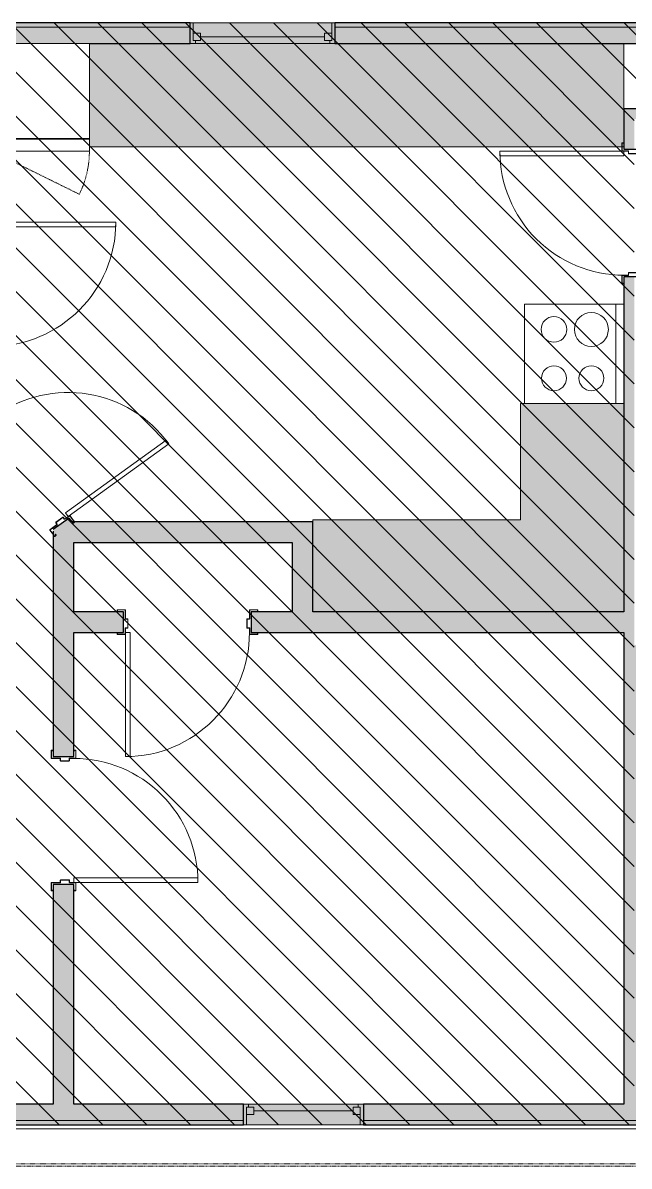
# Model space of a CAD drawing. Header units: inches. Extents: x -356 to 6227, y -17 to 1548.
# Drawn here: x 2285.4 to 2432, y 1005.2 to 1281.6 of the extents above; entities that cross this region are included whole.
import ezdxf

# ---------------------------------------------------------------- set-up
doc = ezdxf.new("R2010")
doc.units = ezdxf.units.IN
doc.header["$MEASUREMENT"] = 0
for name, pattern in [('Aligning Line 1_8_', [0.25, 0.125, -0.125]), ('Dash', [0.25, 0.125, -0.125]), ('Double Dash 3_8_', [1, 0.375, -0.125, 0.125, -0.125, 0.125, -0.125])]:
    doc.linetypes.add(name, pattern=pattern)
for name, color, linetype, lineweight in [('A-DETL-GENF-1', 8, 'Continuous', 9), ('A-DETL-THIN', 151, 'Continuous', 9), ('A-DOOR', 31, 'Continuous', 9), ('A-DOOR-FRAM', 31, 'Continuous', 13), ('A-GENM', 5, 'Continuous', 9), ('A-GLAZ', 151, 'Continuous', 9), ('A-GLAZ-1', 151, 'Continuous', 13), ('A-GLAZ-2', 151, 'Continuous', 15), ('A-WALL', 113, 'Continuous', 9), ('C-PROP-LINE', 91, 'Double Dash 3_8_', 13), ('G-ANNO-SYMB', 111, 'Aligning Line 1_8_', 9), ('I-WALL', 2, 'Continuous', 9), ('I-WALL-1', 2, 'Continuous', 25), ('Q-CASE', 31, 'Continuous', 9), ('Q-SPCQ', 91, 'Continuous', 9), ('Q-SPCQ-1', 91, 'Dash', 9)]:
    doc.layers.add(name, color=color, linetype=linetype, lineweight=lineweight)

# ---------------------------------------------------------------- blocks, each defined once
blk = doc.blocks.new('M_Double Hung with Trim - 29_ x 60_ _ 23_-822686-AREA DIAGRAM - 2ND FLOOR - EXISTING')
at = {"layer": 'A-GLAZ-1'}
for p, q in [((-13.25, 2.5), (-14.5, 2.5)), ((-13.75, 1.75), (-12, 1.75)), ((-13.75, 0), (-13.75, 1.75)), ((-13.75, 1.75), (-13.25, 1.75)), ((-13.75, 1.75), (-13.75, -2.5)), ((-13.25, 2.5), (-13.25, 1.75)), ((-12, 0), (-12, 1.75)), ((12, 0), (12, 1.75)), ((13.75, 1.75), (12, 1.75)), ((13.25, 2.5), (14.5, 2.5)), ((13.25, 1.75), (13.25, 2.5)), ((13.25, 1.75), (13.75, 1.75)), ((13.75, 0), (13.75, 1.75)), ((13.75, 1.75), (13.75, -2.5)), ((-14.5, -2.5), (-13.75, -2.5)), ((-13.75, 0), (-12, 0)), ((13.75, 0), (12, 0)), ((14.5, -2.5), (13.75, -2.5))]:
    blk.add_line(p, q, dxfattribs=at)
at = {"layer": 'A-GLAZ-2'}
blk.add_line((-12, 0.87), (12, 0.87), dxfattribs=at)
blk = doc.blocks.new('Generic Models 1 - Generic Models 1-637010-AREA DIAGRAM - 2ND FLOOR - EXISTING')
at = {"layer": 'Q-CASE'}
blk.add_hatch(color=256, dxfattribs=at).paths.add_polyline_path([(1251.61, -448.39), (1251.61, -552.77), (1251.61, -552.83), (1251.61, -553.27), (1276.61, -553.27), (1276.61, -424.01), (1251.61, -424.01)], flags=0)
for p, q in [((1251.61, -424.01), (1251.61, -552.77)), ((1251.61, -552.83), (1251.61, -553.27)), ((1260.86, -553.27), (1276.61, -553.27))]:
    blk.add_line(p, q, dxfattribs=at)
blk = doc.blocks.new('Hollow Metal Frame - 2_-6_W x 6_-8_H-760309-AREA DIAGRAM - 2ND FLOOR - EXISTING')
at = {"layer": 'A-DOOR'}
for p, q in [((-15, -2.5), (-13.88, -2.5)), ((-15, -32.5), (-15, -2.5)), ((-13.88, -2.5), (-13.88, -32.5)), ((-13.88, -32.5), (-15, -32.5))]:
    blk.add_line(p, q, dxfattribs=at)
blk.add_arc((-15, -2.5), 30, 270, 360, dxfattribs=at)
at = {"layer": 'A-DOOR-FRAM'}
for p, q in [((-17, 2.9), (-17, 2.6)), ((-16.94, 2.6), (-16.94, 2.9)), ((-15.1, 3), (-16.9, 3)), ((-16.9, 2.94), (-15.1, 2.94)), ((-15.06, 2.9), (-15.06, 0.85)), ((-15, 0.85), (-15, 2.9)), ((15, 2.9), (15, 0.85)), ((15.06, 0.85), (15.06, 2.9)), ((16.9, 3), (15.1, 3)), ((15.1, 2.94), (16.9, 2.94)), ((16.94, 2.9), (16.94, 2.6)), ((17, 2.6), (17, 2.9)), ((-16.69, 2.56), (-16.9, 2.56)), ((-16.9, 2.5), (-16.69, 2.5)), ((-16.69, 2.5), (-16.69, 2.56)), ((-14.48, 0.81), (-14.96, 0.81)), ((-14.96, 0.75), (-14.48, 0.75)), ((-14.44, 0.71), (-14.44, -1.33)), ((-14.38, -1.33), (-14.38, 0.71)), ((14.37, 0.71), (14.37, -1.33)), ((14.44, -1.33), (14.44, 0.71)), ((14.96, 0.81), (14.48, 0.81)), ((14.48, 0.75), (14.96, 0.75)), ((16.69, 2.56), (16.69, 2.5)), ((16.9, 2.56), (16.69, 2.56)), ((16.69, 2.5), (16.9, 2.5)), ((-17, -2.6), (-17, -2.9)), ((-16.94, -2.9), (-16.94, -2.6)), ((-16.69, -2.5), (-16.9, -2.5)), ((-16.9, -2.56), (-16.69, -2.56)), ((-16.69, -2.56), (-16.69, -2.5)), ((-15.06, -1.47), (-15.06, -2.9)), ((-15, -2.9), (-15, -1.47)), ((-14.48, -1.37), (-14.96, -1.37)), ((-14.96, -1.43), (-14.48, -1.43)), ((14.96, -1.37), (14.48, -1.37)), ((14.48, -1.43), (14.96, -1.43)), ((15, -1.47), (15, -2.9)), ((15.06, -2.9), (15.06, -1.47)), ((16.9, -2.5), (16.69, -2.5)), ((16.69, -2.5), (16.69, -2.56)), ((16.69, -2.56), (16.9, -2.56)), ((16.94, -2.6), (16.94, -2.9)), ((17, -2.9), (17, -2.6)), ((-15.1, -2.94), (-16.9, -2.94)), ((-16.9, -3), (-15.1, -3)), ((16.9, -2.94), (15.1, -2.94)), ((15.1, -3), (16.9, -3))]:
    blk.add_line(p, q, dxfattribs=at)
for centre, radius, start, end in [((-16.9, 2.9), 0.101, 90, 180), ((-16.9, 2.9), 0.04, 90, 180), ((-15.1, 2.9), 0.101, 0, 90), ((-15.1, 2.9), 0.04, 360, 90), ((15.1, 2.9), 0.101, 90, 180), ((15.1, 2.9), 0.04, 90, 180), ((16.9, 2.9), 0.101, 360, 90), ((16.9, 2.9), 0.04, 0, 90), ((-16.9, 2.6), 0.101, 180, 270), ((-16.9, 2.6), 0.04, 180, 270), ((-14.96, 0.85), 0.101, 180, 270), ((-14.96, 0.85), 0.04, 180, 270), ((-14.48, 0.71), 0.101, 0, 90), ((-14.48, 0.71), 0.04, 0, 90), ((14.48, 0.71), 0.101, 90, 180), ((14.48, 0.71), 0.04, 90, 180), ((14.96, 0.85), 0.04, 270, 360), ((14.96, 0.85), 0.101, 270, 360), ((16.9, 2.6), 0.101, 270, 360), ((16.9, 2.6), 0.04, 270, 360), ((-16.9, -2.6), 0.101, 90, 180), ((-16.9, -2.6), 0.04, 90, 180), ((-14.96, -1.47), 0.101, 90, 180), ((-14.96, -1.47), 0.04, 90, 180), ((-14.48, -1.33), 0.04, 270, 360), ((-14.48, -1.33), 0.101, 270, 360), ((14.48, -1.33), 0.101, 180, 270), ((14.48, -1.33), 0.04, 180, 270), ((14.96, -1.47), 0.101, 0, 90), ((14.96, -1.47), 0.04, 0, 90), ((16.9, -2.6), 0.101, 0, 90), ((16.9, -2.6), 0.04, 0, 90), ((-16.9, -2.9), 0.101, 180, 270), ((-16.9, -2.9), 0.04, 180, 270), ((-15.1, -2.9), 0.04, 270, 360), ((-15.1, -2.9), 0.101, 270, 360), ((15.1, -2.9), 0.101, 180, 270), ((15.1, -2.9), 0.04, 180, 270), ((16.9, -2.9), 0.101, 270, 0), ((16.9, -2.9), 0.04, 270, 360)]:
    blk.add_arc(centre, radius, start, end, dxfattribs=at)
blk = doc.blocks.new('Hollow Metal Frame - 2_-6_W x 6_-8_H-760312-AREA DIAGRAM - 2ND FLOOR - EXISTING')
at = {"layer": 'A-DOOR'}
for p, q in [((-13.88, 32.5), (-15, 32.5)), ((-15, 32.5), (-15, 2.5)), ((-13.88, 2.5), (-13.88, 32.5)), ((-15, 2.5), (-13.88, 2.5))]:
    blk.add_line(p, q, dxfattribs=at)
blk.add_arc((-15, 2.5), 30, 0, 90, dxfattribs=at)
at = {"layer": 'A-DOOR-FRAM'}
for p, q in [((-17, 2.6), (-17, 2.9)), ((-16.94, 2.9), (-16.94, 2.6)), ((-16.9, 3), (-15.1, 3)), ((-15.1, 2.94), (-16.9, 2.94)), ((-15.06, 1.47), (-15.06, 2.9)), ((-15, 2.9), (-15, 1.47)), ((15, 1.47), (15, 2.9)), ((15.06, 2.9), (15.06, 1.47)), ((15.1, 3), (16.9, 3)), ((16.9, 2.94), (15.1, 2.94)), ((16.94, 2.6), (16.94, 2.9)), ((17, 2.9), (17, 2.6)), ((-16.9, 2.56), (-16.69, 2.56)), ((-16.69, 2.5), (-16.9, 2.5)), ((-16.69, 2.56), (-16.69, 2.5)), ((-14.96, 1.43), (-14.48, 1.43)), ((-14.48, 1.37), (-14.96, 1.37)), ((-14.44, -0.71), (-14.44, 1.33)), ((-14.38, 1.33), (-14.38, -0.71)), ((14.37, -0.71), (14.37, 1.33)), ((14.44, 1.33), (14.44, -0.71)), ((14.48, 1.43), (14.96, 1.43)), ((14.96, 1.37), (14.48, 1.37)), ((16.69, 2.56), (16.9, 2.56)), ((16.69, 2.5), (16.69, 2.56)), ((16.9, 2.5), (16.69, 2.5)), ((-17, -2.9), (-17, -2.6)), ((-16.94, -2.6), (-16.94, -2.9)), ((-16.9, -2.5), (-16.69, -2.5)), ((-16.69, -2.56), (-16.9, -2.56)), ((-16.69, -2.5), (-16.69, -2.56)), ((-15.06, -2.9), (-15.06, -0.85)), ((-15, -0.85), (-15, -2.9)), ((-14.96, -0.75), (-14.48, -0.75)), ((-14.48, -0.81), (-14.96, -0.81)), ((14.48, -0.75), (14.96, -0.75)), ((14.96, -0.81), (14.48, -0.81)), ((15, -2.9), (15, -0.85)), ((15.06, -0.85), (15.06, -2.9)), ((16.69, -2.5), (16.9, -2.5)), ((16.69, -2.56), (16.69, -2.5)), ((16.9, -2.56), (16.69, -2.56)), ((16.94, -2.9), (16.94, -2.6)), ((17, -2.6), (17, -2.9)), ((-16.9, -2.94), (-15.1, -2.94)), ((-15.1, -3), (-16.9, -3)), ((15.1, -2.94), (16.9, -2.94)), ((16.9, -3), (15.1, -3))]:
    blk.add_line(p, q, dxfattribs=at)
for centre, radius, start, end in [((-16.9, 2.9), 0.101, 90, 180), ((-16.9, 2.9), 0.04, 90, 180), ((-15.1, 2.9), 0.101, 0, 90), ((-15.1, 2.9), 0.04, 0, 90), ((15.1, 2.9), 0.101, 90, 180), ((15.1, 2.9), 0.04, 90, 180), ((16.9, 2.9), 0.101, 360, 90), ((16.9, 2.9), 0.04, 0, 90), ((-16.9, 2.6), 0.101, 180, 270), ((-16.9, 2.6), 0.04, 180, 270), ((-14.96, 1.47), 0.101, 180, 270), ((-14.96, 1.47), 0.04, 180, 270), ((-14.48, 1.33), 0.101, 0, 90), ((-14.48, 1.33), 0.04, 0, 90), ((14.48, 1.33), 0.101, 90, 180), ((14.48, 1.33), 0.04, 90, 180), ((14.96, 1.47), 0.101, 270, 360), ((14.96, 1.47), 0.04, 270, 360), ((16.9, 2.6), 0.04, 270, 360), ((16.9, 2.6), 0.101, 270, 360), ((-16.9, -2.6), 0.101, 90, 180), ((-16.9, -2.6), 0.04, 90, 180), ((-14.96, -0.85), 0.101, 90, 180), ((-14.96, -0.85), 0.04, 90, 180), ((-14.48, -0.71), 0.101, 270, 360), ((-14.48, -0.71), 0.04, 270, 360), ((14.48, -0.71), 0.101, 180, 270), ((14.48, -0.71), 0.04, 180, 270), ((14.96, -0.85), 0.101, 0, 90), ((14.96, -0.85), 0.04, 0, 90), ((16.9, -2.6), 0.101, 0, 90), ((16.9, -2.6), 0.04, 0, 90), ((-16.9, -2.9), 0.101, 180, 270), ((-16.9, -2.9), 0.04, 180, 270), ((-15.1, -2.9), 0.101, 270, 360), ((-15.1, -2.9), 0.04, 270, 0), ((15.1, -2.9), 0.101, 180, 270), ((15.1, -2.9), 0.04, 180, 270), ((16.9, -2.9), 0.04, 270, 360), ((16.9, -2.9), 0.101, 270, 0)]:
    blk.add_arc(centre, radius, start, end, dxfattribs=at)
blk = doc.blocks.new('Hollow Metal Frame - 2_-6_W x 6_-8_H-V8-AREA DIAGRAM - 2ND FLOOR - EXISTING')
at = {"layer": 'A-DOOR'}
for p, q in [((-15, -2.5), (-13.88, -2.5)), ((-15, -32.5), (-15, -2.5)), ((-13.88, -2.5), (-13.88, -32.5)), ((-13.88, -32.5), (-15, -32.5))]:
    blk.add_line(p, q, dxfattribs=at)
blk.add_arc((-15, -2.5), 30, 270, 360, dxfattribs=at)
at = {"layer": 'A-DOOR-FRAM'}
for p, q in [((-17, 2.9), (-17, 2.6)), ((-16.94, 2.6), (-16.94, 2.9)), ((-15.1, 3), (-16.9, 3)), ((-16.9, 2.94), (-15.1, 2.94)), ((-15.06, 2.9), (-15.06, 0.85)), ((-15, 0.85), (-15, 2.9)), ((15, 2.9), (15, 0.85)), ((15.06, 0.85), (15.06, 2.9)), ((16.9, 3), (15.1, 3)), ((15.1, 2.94), (16.9, 2.94)), ((16.94, 2.9), (16.94, 2.6)), ((17, 2.6), (17, 2.9)), ((-16.69, 2.56), (-16.9, 2.56)), ((-16.9, 2.5), (-16.69, 2.5)), ((-16.69, 2.5), (-16.69, 2.56)), ((-14.48, 0.81), (-14.96, 0.81)), ((-14.96, 0.75), (-14.48, 0.75)), ((-14.44, 0.71), (-14.44, 0)), ((-14.44, 0), (-14.44, -1.33)), ((-14.38, 0), (-14.38, 0.71)), ((-14.38, -1.33), (-14.38, 0)), ((14.37, 0.71), (14.37, 0)), ((14.37, 0), (14.37, -1.33)), ((14.44, 0), (14.44, 0.71)), ((14.44, -1.33), (14.44, 0)), ((14.96, 0.81), (14.48, 0.81)), ((14.48, 0.75), (14.96, 0.75)), ((16.69, 2.56), (16.69, 2.5)), ((16.9, 2.56), (16.69, 2.56)), ((16.69, 2.5), (16.9, 2.5)), ((-17, -2.6), (-17, -2.9)), ((-16.94, -2.9), (-16.94, -2.6)), ((-16.69, -2.5), (-16.9, -2.5)), ((-16.9, -2.56), (-16.69, -2.56)), ((-16.69, -2.56), (-16.69, -2.5)), ((-15.06, -1.47), (-15.06, -2.9)), ((-15, -2.9), (-15, -1.47)), ((-14.48, -1.37), (-14.96, -1.37)), ((-14.96, -1.43), (-14.48, -1.43)), ((14.96, -1.37), (14.48, -1.37)), ((14.48, -1.43), (14.96, -1.43)), ((15, -1.47), (15, -2.9)), ((15.06, -2.9), (15.06, -1.47)), ((16.9, -2.5), (16.69, -2.5)), ((16.69, -2.5), (16.69, -2.56)), ((16.69, -2.56), (16.9, -2.56)), ((16.94, -2.6), (16.94, -2.9)), ((17, -2.9), (17, -2.6)), ((-15.1, -2.94), (-16.9, -2.94)), ((-16.9, -3), (-15.1, -3)), ((16.9, -2.94), (15.1, -2.94)), ((15.1, -3), (16.9, -3))]:
    blk.add_line(p, q, dxfattribs=at)
for centre, radius, start, end in [((-16.9, 2.9), 0.101, 90, 180), ((-16.9, 2.9), 0.04, 90, 180), ((-15.1, 2.9), 0.101, 0, 90), ((-15.1, 2.9), 0.04, 360, 90), ((15.1, 2.9), 0.101, 90, 180), ((15.1, 2.9), 0.04, 90, 180), ((16.9, 2.9), 0.101, 360, 90), ((16.9, 2.9), 0.04, 0, 90), ((-16.9, 2.6), 0.101, 180, 270), ((-16.9, 2.6), 0.04, 180, 270), ((-14.96, 0.85), 0.101, 180, 270), ((-14.96, 0.85), 0.04, 180, 270), ((-14.48, 0.71), 0.101, 0, 90), ((-14.48, 0.71), 0.04, 0, 90), ((14.48, 0.71), 0.101, 90, 180), ((14.48, 0.71), 0.04, 90, 180), ((14.96, 0.85), 0.04, 270, 360), ((14.96, 0.85), 0.101, 270, 360), ((16.9, 2.6), 0.101, 270, 360), ((16.9, 2.6), 0.04, 270, 360), ((-16.9, -2.6), 0.101, 90, 180), ((-16.9, -2.6), 0.04, 90, 180), ((-14.96, -1.47), 0.101, 90, 180), ((-14.96, -1.47), 0.04, 90, 180), ((-14.48, -1.33), 0.04, 270, 360), ((-14.48, -1.33), 0.101, 270, 360), ((14.48, -1.33), 0.101, 180, 270), ((14.48, -1.33), 0.04, 180, 270), ((14.96, -1.47), 0.101, 0, 90), ((14.96, -1.47), 0.04, 0, 90), ((16.9, -2.6), 0.101, 0, 90), ((16.9, -2.6), 0.04, 0, 90), ((-16.9, -2.9), 0.101, 180, 270), ((-16.9, -2.9), 0.04, 180, 270), ((-15.1, -2.9), 0.04, 270, 360), ((-15.1, -2.9), 0.101, 270, 360), ((15.1, -2.9), 0.101, 180, 270), ((15.1, -2.9), 0.04, 180, 270), ((16.9, -2.9), 0.101, 270, 0), ((16.9, -2.9), 0.04, 270, 360)]:
    blk.add_arc(centre, radius, start, end, dxfattribs=at)
blk = doc.blocks.new('M_Double Hung with Trim - 2_  11_ x 3_  5_-822689-AREA DIAGRAM - 2ND FLOOR - EXISTING')
at = {"layer": 'A-GLAZ-1'}
for p, q in [((-16.25, 2.5), (-17.5, 2.5)), ((-16.75, 1.75), (-15, 1.75)), ((-16.75, 0), (-16.75, 1.75)), ((-16.75, 1.75), (-16.25, 1.75)), ((-16.75, 1.75), (-16.75, -2.5)), ((-16.25, 2.5), (-16.25, 1.75)), ((-15, 0), (-15, 1.75)), ((15, 0), (15, 1.75)), ((16.75, 1.75), (15, 1.75)), ((16.25, 2.5), (17.5, 2.5)), ((16.25, 1.75), (16.25, 2.5)), ((16.25, 1.75), (16.75, 1.75)), ((16.75, 0), (16.75, 1.75)), ((16.75, 1.75), (16.75, -2.5)), ((-17.5, -2.5), (-16.75, -2.5)), ((-16.75, 0), (-15, 0)), ((16.75, 0), (15, 0)), ((17.5, -2.5), (16.75, -2.5))]:
    blk.add_line(p, q, dxfattribs=at)
at = {"layer": 'A-GLAZ-2'}
blk.add_line((-15, 0.87), (15, 0.87), dxfattribs=at)
blk = doc.blocks.new('M_Range - 610 x 610mm-690569-AREA DIAGRAM - 2ND FLOOR - EXISTING')
at = {"layer": 'Q-SPCQ'}
for p, q in [((0, 24.02), (0, 0)), ((0, 22.02), (24.02, 22.02)), ((0, 0), (24.02, 0))]:
    blk.add_line(p, q, dxfattribs=at)
for centre, radius, start, end in [((6.1, 16.14), 4.1, 0, 180), ((17.91, 16.14), 3, 0, 180), ((6.1, 16.14), 4.1, 180, 0), ((17.91, 16.14), 3, 180, 0), ((6.1, 7.09), 3.1, 0, 180), ((17.91, 7.09), 3, 0, 180), ((6.1, 7.09), 3.1, 180, 0), ((17.91, 7.09), 3, 180, 0)]:
    blk.add_arc(centre, radius, start, end, dxfattribs=at)
blk = doc.blocks.new('M_Refrigerator - 600 x 660mm-691453-AREA DIAGRAM - 2ND FLOOR - EXISTING')
at = {"layer": 'Q-SPCQ'}
for p, q in [((-13.93, -11.32), (-13.93, 11.66)), ((-13.93, 11.66), (9.69, 11.66)), ((9.69, 11.66), (9.69, -11.32)), ((9.69, -11.32), (-13.93, -11.32)), ((-13.93, -11.32), (-13.93, -14.32)), ((9.69, -11.32), (-13.93, -11.32)), ((9.69, -11.45), (-13.93, -11.45)), ((-13.93, -11.45), (-13.93, -14.32)), ((9.69, -14.32), (9.69, -11.32)), ((9.69, -14.32), (9.69, -11.45)), ((-13.93, -14.32), (9.69, -14.32)), ((-13.93, -14.32), (9.69, -14.32))]:
    blk.add_line(p, q, dxfattribs=at)
at = {"layer": 'Q-SPCQ-1'}
blk.add_line((7.26, -24.77), (-13.93, -14.32), dxfattribs=at)
blk.add_arc((-13.93, -14.32), 23.62, 333.7504, 0, dxfattribs=at)
blk = doc.blocks.new('Generic Models 3 - Generic Models 3-708446-AREA DIAGRAM - 2ND FLOOR - EXISTING')
at = {"layer": 'A-GENM'}
for p, q in [((1014.24, -203.77), (1014.24, -552.52)), ((1014.24, -552.52), (1014.24, -558.52))]:
    blk.add_line(p, q, dxfattribs=at)
blk = doc.blocks.new('Generic Models 2 - Generic Models 1-784655-AREA DIAGRAM - 2ND FLOOR - EXISTING')
at = {"layer": 'Q-CASE'}
blk.add_hatch(color=256, dxfattribs=at).paths.add_polyline_path([(1139.24, -478.02), (1139.24, -553.27), (1189.6, -553.27), (1189.6, -528.27), (1161.49, -528.27), (1161.49, -478.02), (1155.99, -478.02)], flags=0)
for p, q in [((1161.49, -478.02), (1160.99, -478.02)), ((1161.49, -528.27), (1161.49, -478.02)), ((1189.6, -528.27), (1161.49, -528.27)), ((1189.6, -553.27), (1189.6, -528.27))]:
    blk.add_line(p, q, dxfattribs=at)
blk = doc.blocks.new('Family - ___-731760-AREA DIAGRAM - 2ND FLOOR - EXISTING')
at = {"layer": 'C-PROP-LINE'}
blk.add_line((1005.24, -995.43), (1005.24, -66.29), dxfattribs=at)

msp = doc.modelspace()

# ---------------------------------------------------------------- hatches: boundary and pattern name
at = {"layer": 'A-DETL-GENF-1'}
h = msp.add_hatch(dxfattribs=at)
h.set_pattern_fill('FP_5', color=256, style=0, pattern_type=2)
h.set_pattern_definition([(135, (1877.5226, 0), (-5.3033, -5.3033), [])])
h.paths.add_polyline_path([(1951.29, 1015.24), (2433.29, 1015.24), (2433.29, 1258.36), (2455.79, 1258.36), (2455.79, 1281.61), (1951.29, 1281.61), (1951.29, 1076.08)], flags=0)
at = {"layer": 'I-WALL'}
h = msp.add_hatch(color=256, dxfattribs=at)
h.paths.add_polyline_path([(1955.29, 1280.61), (2187.91, 1280.61), (2187.91, 1281.61), (1955.29, 1281.61), (1955.29, 1281.42)], flags=0)
h.paths.add_polyline_path([(2216.66, 1280.61), (2325.91, 1280.61), (2325.91, 1281.61), (2216.66, 1281.61)], flags=0)
h.paths.add_polyline_path([(2389.39, 1280.61), (2455.79, 1280.61), (2455.79, 1281.61), (2360.91, 1281.61), (2360.91, 1280.61)], flags=0)
h.paths.add_polyline_path([(2540.51, 1280.61), (2562.29, 1280.61), (2562.29, 1281.61), (2531.79, 1281.61), (2531.79, 1280.61), (2532.04, 1280.61)], flags=0)
h.paths.add_polyline_path([(2586.29, 1280.61), (2653.16, 1280.61), (2653.16, 1281.61), (2586.29, 1281.61)], flags=0)
h.paths.add_polyline_path([(2763.25, 1280.61), (2763.29, 1280.63), (2763.29, 1281.61), (2710.16, 1281.61), (2710.16, 1280.61), (2762.2, 1280.61)], flags=0)
h = msp.add_hatch(color=256, dxfattribs=at)
h.paths.add_polyline_path([(2026.72, 1276.61), (2187.91, 1276.61), (2187.91, 1280.61), (1956.29, 1280.61), (1956.29, 1276.61), (1960.29, 1276.61)], flags=0)
h.paths.add_polyline_path([(2219.16, 1276.61), (2325.91, 1276.61), (2325.91, 1280.61), (2216.66, 1280.61), (2216.66, 1276.61)], flags=0)
h.paths.add_polyline_path([(2360.91, 1276.61), (2455.79, 1276.61), (2455.79, 1280.61), (2360.91, 1280.61)], flags=0)
h.paths.add_polyline_path([(2540.51, 1276.61), (2562.29, 1276.61), (2562.29, 1280.61), (2531.79, 1280.61), (2531.79, 1276.61), (2534.29, 1276.61)], flags=0)
h.paths.add_polyline_path([(2586.29, 1276.61), (2653.16, 1276.61), (2653.16, 1280.61), (2586.29, 1280.61)], flags=0)
h.paths.add_polyline_path([(2710.16, 1276.61), (2759.29, 1276.61), (2759.29, 1280.61), (2710.16, 1280.61)], flags=0)
for points in [[(2360.91, 1276.61), (2360.91, 1281.61), (2325.91, 1281.61), (2325.91, 1276.61)], [(2328.95, 1155.99), (2350.54, 1155.99), (2350.54, 1160.99), (2297.33, 1160.98), (2297.79, 1160.34), (2297.79, 1155.99)], [(2355.54, 1139.24), (2355.54, 1160.99), (2350.54, 1160.99), (2350.54, 1139.24)], [(2430.79, 1020.24), (2435.79, 1020.24), (2435.79, 1131.24), (2433.29, 1131.24), (2433.29, 1140.61), (2430.79, 1140.61), (2430.79, 1076.08)], [(2367.79, 1015.24), (2367.79, 1020.24), (2338.79, 1020.24), (2338.79, 1015.24), (2352.04, 1015.24)]]:
    msp.add_hatch(color=256, dxfattribs=at).paths.add_polyline_path(points, flags=0)
h = msp.add_hatch(color=256, dxfattribs=at)
h.paths.add_polyline_path([(2433.29, 1140.61), (2433.29, 1220.18), (2430.79, 1220.18), (2430.79, 1140.61)], flags=0)
h.paths.add_polyline_path([(2430.79, 1251.05), (2433.29, 1251.05), (2433.29, 1258.36), (2435.79, 1258.36), (2435.71, 1260.86), (2430.79, 1260.86), (2430.79, 1255.78)], flags=0)
h = msp.add_hatch(color=256, dxfattribs=at)
h.paths.add_polyline_path([(2292.79, 1020.24), (2297.79, 1020.24), (2297.79, 1073.36), (2292.79, 1073.36)], flags=0)
h.paths.add_polyline_path([(2297.79, 1104.24), (2297.79, 1160.34), (2296.66, 1161.91), (2292.79, 1159), (2292.79, 1157.98), (2292.79, 1157.87), (2292.79, 1104.24)], flags=0)
h = msp.add_hatch(color=256, dxfattribs=at)
h.paths.add_polyline_path([(2297.79, 1134.24), (2309.79, 1134.24), (2309.79, 1139.24), (2297.79, 1139.24)], flags=0)
h.paths.add_polyline_path([(2340.66, 1134.24), (2430.79, 1134.24), (2430.79, 1139.24), (2340.66, 1139.24)], flags=0)
h = msp.add_hatch(color=256, dxfattribs=at)
h.paths.add_polyline_path([(1956.29, 1016.24), (2036.79, 1016.24), (2036.79, 1020.24), (1956.29, 1020.24), (1956.29, 1017.76)], flags=0)
h.paths.add_polyline_path([(2187.29, 1016.24), (2187.29, 1020.24), (2065.79, 1020.24), (2065.79, 1016.24), (2147.61, 1016.24)], flags=0)
h.paths.add_polyline_path([(2240.79, 1016.24), (2240.79, 1020.24), (2216.29, 1020.24), (2216.29, 1016.24)], flags=0)
h.paths.add_polyline_path([(2338.79, 1016.24), (2338.79, 1020.24), (2269.79, 1020.24), (2269.79, 1016.24)], flags=0)
h.paths.add_polyline_path([(2367.79, 1016.24), (2472.79, 1016.24), (2472.79, 1020.24), (2367.79, 1020.24)], flags=0)
h.paths.add_polyline_path([(2529.79, 1016.24), (2611.54, 1016.24), (2611.54, 1020.24), (2529.79, 1020.24)], flags=0)
h.paths.add_polyline_path([(2629.54, 1016.24), (2630.54, 1016.24), (2630.54, 1020.24), (2629.54, 1020.24)], flags=0)
h.paths.add_polyline_path([(2705.04, 1016.24), (2705.04, 1020.24), (2704.04, 1020.24), (2704.04, 1016.24)], flags=0)
h.paths.add_polyline_path([(2762.89, 1016.24), (2763.29, 1016.24), (2763.29, 1020.24), (2723.04, 1020.24), (2723.04, 1016.24), (2752.06, 1016.24)], flags=0)
h = msp.add_hatch(color=256, dxfattribs=at)
h.paths.add_polyline_path([(1955.29, 1015.24), (2036.79, 1015.24), (2036.79, 1016.24), (1955.29, 1016.24)], flags=0)
h.paths.add_polyline_path([(2065.79, 1015.24), (2187.29, 1015.24), (2187.29, 1016.24), (2065.79, 1016.24)], flags=0)
h.paths.add_polyline_path([(2240.79, 1015.24), (2240.79, 1016.24), (2216.29, 1016.24), (2216.29, 1015.24)], flags=0)
h.paths.add_polyline_path([(2269.79, 1015.24), (2338.79, 1015.24), (2338.79, 1016.24), (2269.79, 1016.24)], flags=0)
h.paths.add_polyline_path([(2367.79, 1015.24), (2472.79, 1015.24), (2472.79, 1016.24), (2367.79, 1016.24)], flags=0)
h.paths.add_polyline_path([(2529.79, 1015.24), (2611.54, 1015.24), (2611.54, 1016.24), (2529.79, 1016.24)], flags=0)
h.paths.add_polyline_path([(2723.04, 1015.24), (2764.29, 1015.24), (2764.29, 1016.24), (2723.04, 1016.24)], flags=0)
h.paths.add_polyline_path([(2629.54, 1015.24), (2630.54, 1015.24), (2630.54, 1016.24), (2629.54, 1016.24)], flags=0)
h.paths.add_polyline_path([(2705.04, 1015.24), (2705.04, 1016.24), (2704.04, 1016.24), (2704.04, 1015.24)], flags=0)

# ---------------------------------------------------------------- linework, layer by layer
at = {"layer": 'A-DETL-THIN'}
for p, q in [((2455.79, 1281.61), (1951.29, 1281.61)), ((1951.29, 1015.24), (2433.29, 1015.24))]:
    msp.add_line(p, q, dxfattribs=at)
at = {"layer": 'A-WALL'}
for p, q in [((2325.91, 1280.61), (2216.66, 1280.61)), ((2471.54, 1280.61), (2360.91, 1280.61)), ((2269.79, 1016.24), (2338.79, 1016.24)), ((2367.79, 1016.24), (2472.79, 1016.24))]:
    msp.add_line(p, q, dxfattribs=at)
at = {"layer": 'G-ANNO-SYMB'}
msp.add_line((2868.75, 1005.8), (1926.33, 1005.8), dxfattribs=at)
at = {"layer": 'I-WALL'}
for p, q in [((2325.91, 1281.61), (2360.91, 1281.61)), ((2360.91, 1276.61), (2325.91, 1276.61)), ((2338.79, 1020.24), (2367.79, 1020.24)), ((2367.79, 1015.24), (2338.79, 1015.24))]:
    msp.add_line(p, q, dxfattribs=at)
at = {"layer": 'I-WALL-1'}
for p, q in [((2325.91, 1281.61), (2216.66, 1281.61)), ((2325.91, 1276.61), (2325.91, 1281.61)), ((2471.54, 1281.61), (2360.91, 1281.61)), ((2360.91, 1281.61), (2360.91, 1276.61)), ((2301.53, 1276.61), (2325.91, 1276.61)), ((2360.91, 1276.61), (2453.29, 1276.61)), ((2435.71, 1260.86), (2430.79, 1260.86)), ((2430.79, 1260.86), (2430.79, 1251.05)), ((2430.79, 1251.05), (2435.79, 1251.05)), ((2435.79, 1220.18), (2430.79, 1220.18)), ((2430.79, 1220.18), (2430.79, 1139.24)), ((2296.66, 1161.91), (2292.79, 1159.12)), ((2297.33, 1160.99), (2296.66, 1161.91)), ((2355.54, 1160.99), (2297.33, 1160.99)), ((2355.54, 1139.24), (2355.54, 1160.99)), ((2292.79, 1158.73), (2292.79, 1157.98)), ((2292.79, 1157.87), (2292.79, 1104.24)), ((2297.79, 1139.24), (2297.79, 1155.99)), ((2297.79, 1155.99), (2350.54, 1155.99)), ((2350.54, 1155.99), (2350.54, 1139.24)), ((2309.79, 1139.24), (2297.79, 1139.24)), ((2309.79, 1134.24), (2309.79, 1139.24)), ((2350.54, 1139.24), (2340.66, 1139.24)), ((2340.66, 1139.24), (2340.66, 1134.24)), ((2430.79, 1139.24), (2355.54, 1139.24)), ((2297.79, 1104.24), (2297.79, 1134.24)), ((2297.79, 1134.24), (2309.79, 1134.24)), ((2340.66, 1134.24), (2430.79, 1134.24)), ((2430.79, 1134.24), (2430.79, 1020.24)), ((2292.79, 1104.24), (2297.79, 1104.24)), ((2292.79, 1073.36), (2292.79, 1020.24)), ((2297.79, 1073.36), (2292.79, 1073.36)), ((2297.79, 1020.24), (2297.79, 1073.36)), ((2292.79, 1020.24), (2269.79, 1020.24)), ((2338.79, 1020.24), (2297.79, 1020.24)), ((2338.79, 1015.24), (2338.79, 1020.24)), ((2430.79, 1020.24), (2367.79, 1020.24)), ((2367.79, 1020.24), (2367.79, 1015.24)), ((2269.79, 1015.24), (2338.79, 1015.24)), ((2367.79, 1015.24), (2472.79, 1015.24))]:
    msp.add_line(p, q, dxfattribs=at)

# ---------------------------------------------------------------- block references
at = {"layer": 'A-DOOR'}
for name, p, rotation in [('Hollow Metal Frame - 2_-6_W x 6_-8_H-V8-AREA DIAGRAM - 2ND FLOOR - EXISTING', (2433.29, 1235.61), 270.0000000000003), ('Hollow Metal Frame - 2_-6_W x 6_-8_H-760312-AREA DIAGRAM - 2ND FLOOR - EXISTING', (2275.41, 1218.43), 270.0000000000001), ('Hollow Metal Frame - 2_-6_W x 6_-8_H-760309-AREA DIAGRAM - 2ND FLOOR - EXISTING', (2285.6, 1172.97), 125.8035709046122), ('Hollow Metal Frame - 2_-6_W x 6_-8_H-760309-AREA DIAGRAM - 2ND FLOOR - EXISTING', (2295.29, 1088.8), 90.00000000000004)]:
    msp.add_blockref(name, p, dxfattribs=dict(at, rotation=rotation))
msp.add_blockref('Hollow Metal Frame - 2_-6_W x 6_-8_H-760309-AREA DIAGRAM - 2ND FLOOR - EXISTING', (2325.23, 1136.74), dxfattribs=at)
at = {"layer": 'A-GENM', "rotation": 90.00000000000031}
msp.add_blockref('Generic Models 3 - Generic Models 3-708446-AREA DIAGRAM - 2ND FLOOR - EXISTING', (1877.52, 0), dxfattribs=at)
at = {"layer": 'A-GLAZ', "rotation": 180}
msp.add_blockref('M_Double Hung with Trim - 2_  11_ x 3_  5_-822689-AREA DIAGRAM - 2ND FLOOR - EXISTING', (2343.41, 1279.11), dxfattribs=at)
at = {"layer": 'A-GLAZ'}
msp.add_blockref('M_Double Hung with Trim - 29_ x 60_ _ 23_-822686-AREA DIAGRAM - 2ND FLOOR - EXISTING', (2353.29, 1017.74), dxfattribs=at)
at = {"layer": 'C-PROP-LINE', "rotation": 90.00000000000031}
msp.add_blockref('Family - ___-731760-AREA DIAGRAM - 2ND FLOOR - EXISTING', (1877.52, 0), dxfattribs=at)
at = {"layer": 'Q-CASE', "rotation": 90.00000000000031}
for name in ['Generic Models 1 - Generic Models 1-637010-AREA DIAGRAM - 2ND FLOOR - EXISTING', 'Generic Models 2 - Generic Models 1-784655-AREA DIAGRAM - 2ND FLOOR - EXISTING']:
    msp.add_blockref(name, (1877.52, 0), dxfattribs=at)
at = {"layer": 'Q-SPCQ'}
msp.add_blockref('M_Refrigerator - 600 x 660mm-691453-AREA DIAGRAM - 2ND FLOOR - EXISTING', (2291.84, 1264.95), dxfattribs=at)
at = {"layer": 'Q-SPCQ', "rotation": 270.0000000000007}
msp.add_blockref('M_Range - 610 x 610mm-690569-AREA DIAGRAM - 2ND FLOOR - EXISTING', (2406.77, 1213.61), dxfattribs=at)

doc.saveas('drawing.dxf')
